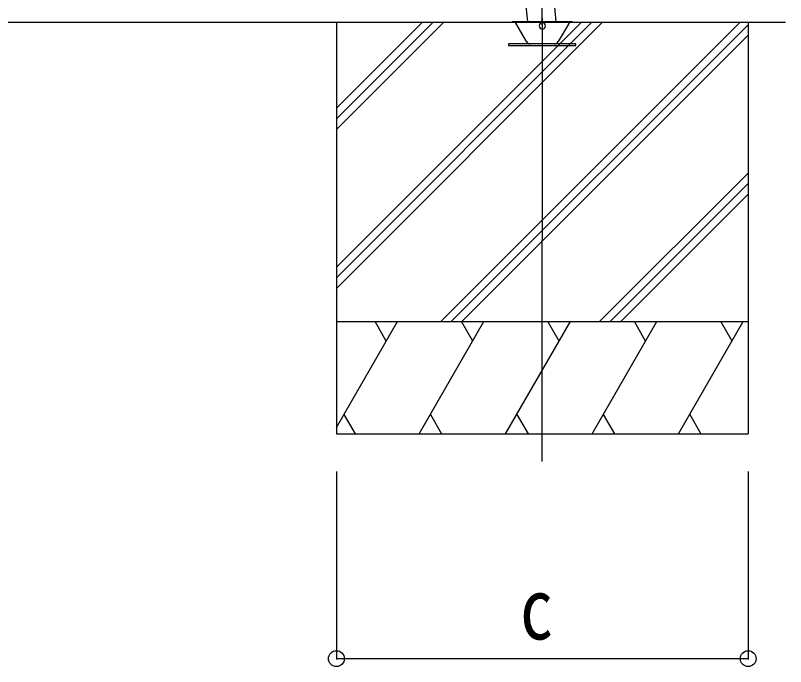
# Model space of a CAD drawing. Units: millimetres, scale not verified. Extents: x -10512 to 10512, y -7425 to 7425.
# Drawn here: x -6011 to -4982, y -4001 to -3132 of the extents above; entities that cross this region are included whole.
import ezdxf
from ezdxf.enums import TextEntityAlignment as Align

# ---------------------------------------------------------------- set-up
doc = ezdxf.new("R2010")
doc.units = ezdxf.units.MM
doc.header["$LTSCALE"] = 30
for name, color, linetype in [('0-3_YKK_12', 2, 'Continuous'), ('0-4_YKK_13', 4, 'Continuous'), ('0-5_YKK_A1', 4, 'Continuous'), ('0-6_YKK_D', 6, 'Continuous')]:
    doc.layers.add(name, color=color, linetype=linetype)
doc.styles.add('ＭＳ ゴシック', font='')
doc.styles.get('ＭＳ ゴシック').set_extended_font_data('MS Gothic')

msp = doc.modelspace()

# ---------------------------------------------------------------- linework, layer by layer
at = {"layer": '0-3_YKK_12'}
msp.add_line((-5307.5, -3727.59), (-5307.05, -3135.65), dxfattribs=at)
at = {"layer": '0-4_YKK_13'}
for p, q in [((-5329.44, -3115.29), (-5326.87, -3139.75)), ((-5288.46, -3139.75), (-5291.45, -3111.3)), ((-5347.05, -3139.75), (-5267.06, -3139.75)), ((-5347.05, -3140.75), (-5347.05, -3139.75)), ((-5347.05, -3140.75), (-5267.06, -3140.75)), ((-5328.36, -3166.74), (-5343.08, -3141.25)), ((-5271.02, -3141.25), (-5285.74, -3166.74)), ((-5267.06, -3139.75), (-5267.06, -3140.75))]:
    msp.add_line(p, q, dxfattribs=at)
msp.add_lwpolyline([(-5262.3, -3171.74), (-5262.3, -3169.74), (-5352.3, -3169.74), (-5352.3, -3171.74)], close=True, dxfattribs=at)
for centre, radius, start, end in [((-5343.95, -3141.75), 1, 30, 90), ((-5307.05, -3145.75), 4.25, 183.37229, 176.62771), ((-5270.15, -3141.75), 1, 90, 150), ((-5323.17, -3163.74), 6, 210, 270), ((-5290.94, -3163.74), 6, 270, 330)]:
    msp.add_arc(centre, radius, start, end, dxfattribs=at)
at = {"layer": '0-5_YKK_A1'}
for p, q in [((-7426.19, -3140.75), (-4982.17, -3140.75)), ((-5582.17, -3140.75), (-5582.17, -3690.75)), ((-5582.17, -3467.95), (-5254.96, -3140.75)), ((-5582.17, -3482.09), (-5240.82, -3140.75)), ((-5582.17, -3496.24), (-5226.68, -3140.75)), ((-5582.17, -3255.82), (-5467.1, -3140.75)), ((-5582.17, -3269.96), (-5452.95, -3140.75)), ((-5582.17, -3284.11), (-5438.81, -3140.75)), ((-5442.84, -3540.75), (-5042.83, -3140.75)), ((-5428.69, -3540.75), (-5032.17, -3144.23)), ((-5032.17, -3140.75), (-5032.17, -3690.75)), ((-5414.55, -3540.75), (-5032.17, -3158.37)), ((-5230.7, -3540.75), (-5032.17, -3342.22)), ((-5216.56, -3540.75), (-5032.17, -3356.36)), ((-5202.42, -3540.75), (-5032.17, -3370.5)), ((-5582.17, -3682.13), (-5500.55, -3540.74)), ((-5582.17, -3540.75), (-5032.17, -3540.75)), ((-5515.55, -3566.73), (-5530.55, -3540.74)), ((-5471.68, -3690.74), (-5385.07, -3540.74)), ((-5400.08, -3566.73), (-5415.08, -3540.75)), ((-5356.21, -3690.74), (-5269.6, -3540.75)), ((-5284.61, -3566.73), (-5299.61, -3540.74)), ((-5240.74, -3690.74), (-5154.13, -3540.74)), ((-5169.13, -3566.73), (-5184.14, -3540.74)), ((-5125.27, -3690.74), (-5038.66, -3540.74)), ((-5053.66, -3566.73), (-5068.66, -3540.74)), ((-5572.15, -3664.76), (-5557.15, -3690.74)), ((-5456.68, -3664.77), (-5441.68, -3690.74)), ((-5341.21, -3664.76), (-5326.21, -3690.74)), ((-5225.74, -3664.76), (-5210.74, -3690.74)), ((-5110.27, -3664.76), (-5095.27, -3690.74)), ((-5582.17, -3690.75), (-5032.17, -3690.75))]:
    msp.add_line(p, q, dxfattribs=at)
at = {"layer": '0-6_YKK_D'}
for p, q in [((-5307.3, -3144.75), (-5307.3, -2839.75)), ((-5582.17, -3740.8), (-5582.17, -3991.75)), ((-5032.17, -3740.8), (-5032.17, -3991.75)), ((-5582.17, -3990.75), (-5032.17, -3990.75))]:
    msp.add_line(p, q, dxfattribs=at)
for centre in [(-5582.17, -3990.75), (-5032.17, -3990.75)]:
    msp.add_circle(centre, 10.62, dxfattribs=at)

# ---------------------------------------------------------------- texts
at = {"layer": '0-6_YKK_D', "style": 'ＭＳ ゴシック', "width": 0.8}
msp.add_text('c', height=82.48, dxfattribs=at).set_placement((-5337.17, -3989.75), align=Align.BOTTOM_LEFT)

doc.saveas('drawing.dxf')
